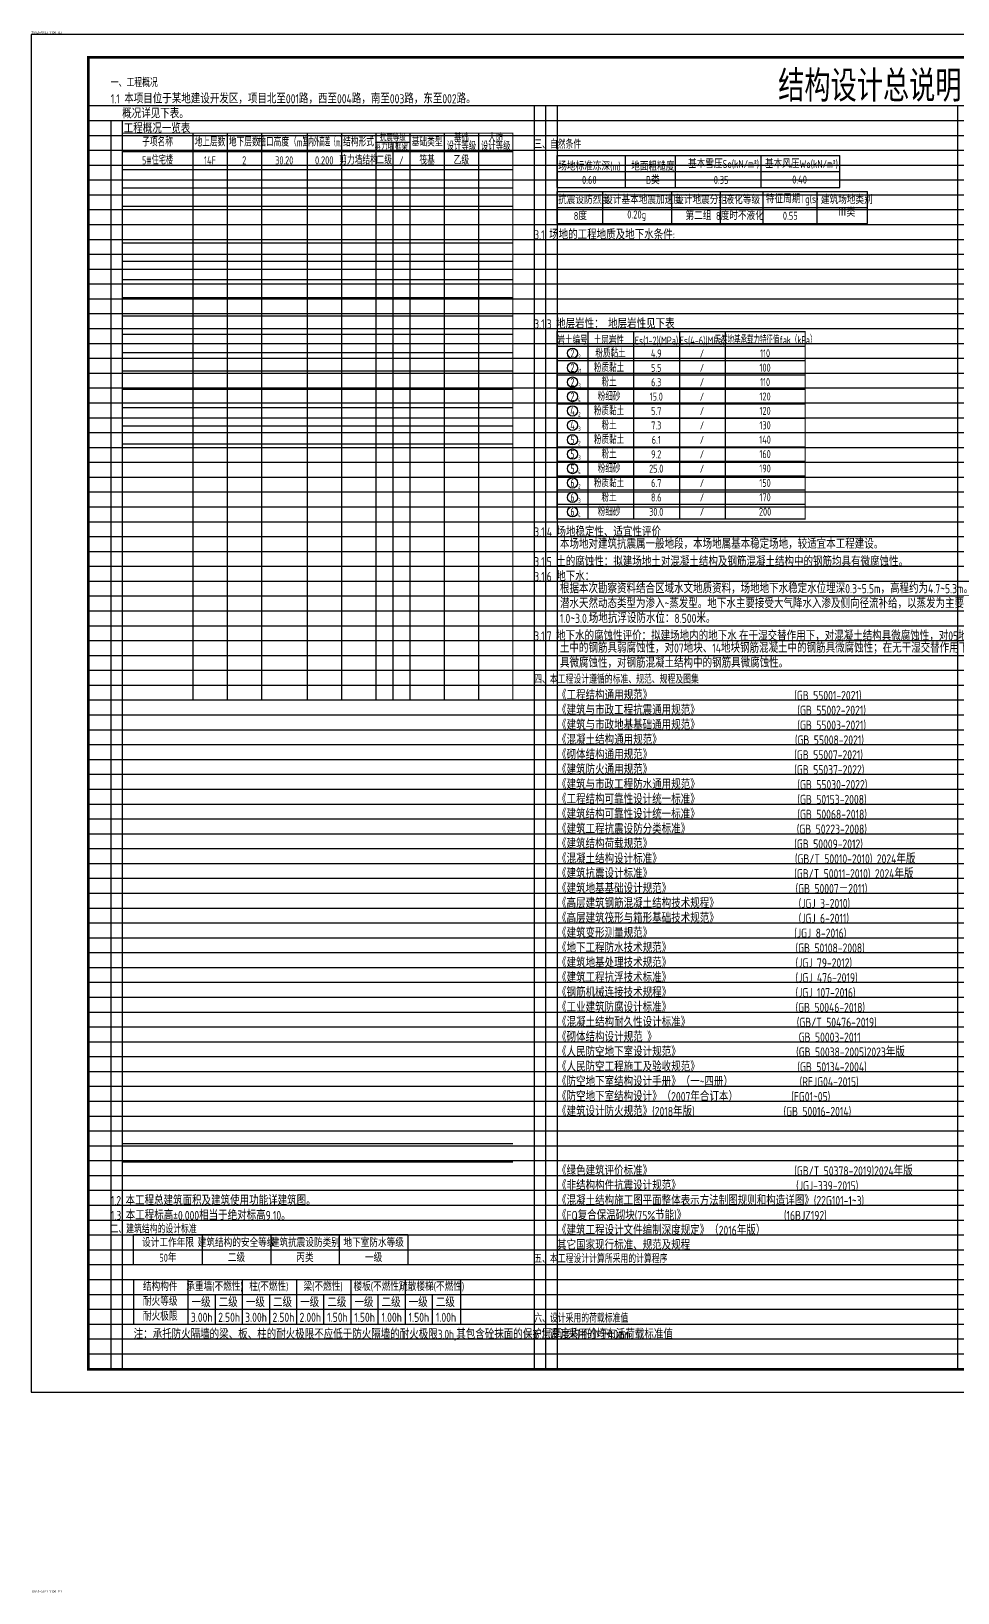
# Model space of a CAD drawing. Extents: x 698102 to 803227, y -138366 to 57555.
# Drawn here: x 698102 to 738637, y -10756 to 57555 of the extents above; entities that cross this region are included whole.
import ezdxf
from ezdxf.enums import TextEntityAlignment as Align

# ---------------------------------------------------------------- set-up
doc = ezdxf.new("R2010")
doc.units = 0
doc.header["$LTSCALE"] = 500
doc.layers.get('Defpoints').update_dxf_attribs({"color": 1, "linetype": 'CONTINUOUS'})
doc.layers.add('_TSZ_PLOT_MARK', color=1, linetype='CONTINUOUS', plot=False)
doc.layers.add('S-MODIFY-云线', color=3, linetype='CONTINUOUS', plot=False)
for name, color, linetype in [('A-ANNO-TITLE', 4, 'CONTINUOUS'), ('S-FLOOR-说明', 7, 'CONTINUOUS'), ('TAB', 132, 'CONTINUOUS'), ('TEXT', 7, 'CONTINUOUS'), ('THICK', 6, 'CONTINUOUS')]:
    doc.layers.add(name, color=color, linetype=linetype)
doc.styles.add('_TSZ_PLOT_MARK', font='tssdeng.shx', dxfattribs={"width": 0.7, "bigfont": 'tssdchn.shx'})
doc.styles.add('TSSD_Dimension', font='Tssdeng.shx', dxfattribs={"width": 0.7, "bigfont": 'hztxt.shx'})
doc.styles.add('TSSD_Norm', font='tssdeng.shx', dxfattribs={"width": 0.8, "bigfont": 'hztxt.shx'})
doc.styles.add('TSSD_Rein', font='tssdeng.shx', dxfattribs={"width": 0.7, "bigfont": 'hztxt.shx'})
doc.styles.add('黑体', font='simhei.ttf')

msp = doc.modelspace()

# ---------------------------------------------------------------- linework, layer by layer
at = {"layer": '_TSZ_PLOT_MARK'}
msp.add_lwpolyline([(698101.92, -1985.76), (782201.92, -1985.76), (782201.92, 57414.24), (698101.92, 57414.24)], close=True, dxfattribs=at)
at = {"layer": 'A-ANNO-TITLE'}
msp.add_lwpolyline([(698101.92, -1985.76), (782201.92, -1985.76), (782201.92, 57414.24), (698101.92, 57414.24)], close=True, dxfattribs=at)
at = {"layer": 'A-ANNO-TITLE', "const_width": 120}
msp.add_lwpolyline([(700601.92, -985.76), (781201.92, -985.76), (781201.92, 56414.24), (700601.92, 56414.24)], close=True, dxfattribs=at)
at = {"layer": 'Defpoints'}
for p, q in [((720106.93, 54299.39), (720106.93, -985.73)), ((720606.93, 54299.39), (720606.93, -985.73)), ((721106.93, 54299.39), (721106.93, -985.76)), ((738631.93, 54299.39), (738631.93, -985.73)), ((701581.93, 53649.39), (701581.93, -985.73)), ((702081.93, 53649.39), (702081.93, -985.73))]:
    msp.add_line(p, q, dxfattribs=at)
at = {"layer": 'S-FLOOR-说明'}
msp.add_line((702084.51, 8899.39), (719171.54, 8899.39), dxfattribs=at)
at = {"layer": 'S-MODIFY-云线', "color": 9}
for p, q in [((700601.92, 54299.39), (774751.92, 54299.39)), ((700601.92, 53649.39), (774751.92, 53649.39)), ((700601.92, 52999.39), (774751.92, 52999.39)), ((700601.92, 52349.39), (774751.92, 52349.39)), ((700601.92, 51699.39), (774751.92, 51699.39)), ((700601.92, 51049.39), (774751.92, 51049.39)), ((700601.92, 50399.39), (774751.92, 50399.39)), ((700601.92, 49749.39), (774751.92, 49749.39)), ((700601.92, 49099.39), (774751.92, 49099.39)), ((700601.92, 48449.39), (774751.92, 48449.39)), ((700601.92, 47799.39), (774751.92, 47799.39)), ((700601.92, 47149.39), (774751.92, 47149.39)), ((700601.92, 46499.39), (774751.92, 46499.39)), ((700601.92, 45849.39), (774751.92, 45849.39)), ((700601.92, 45199.39), (774751.92, 45199.39)), ((700601.92, 44549.39), (774751.92, 44549.39)), ((700601.92, 43899.39), (774751.92, 43899.39)), ((700601.92, 43249.39), (774751.92, 43249.39)), ((700601.92, 42599.39), (774751.92, 42599.39)), ((700601.92, 41949.39), (774751.92, 41949.39)), ((700601.92, 41299.39), (774751.92, 41299.39)), ((700601.92, 40649.39), (774751.92, 40649.39)), ((700601.92, 39999.39), (774751.92, 39999.39)), ((700601.92, 39349.39), (774751.92, 39349.39)), ((700601.92, 38699.39), (774751.92, 38699.39)), ((700601.92, 38049.39), (774751.92, 38049.39)), ((700601.92, 37399.39), (774751.92, 37399.39)), ((700601.92, 36749.39), (774751.92, 36749.39)), ((700601.92, 36099.39), (774751.92, 36099.39)), ((700601.92, 35449.39), (774751.92, 35449.39)), ((700601.92, 34799.39), (774751.92, 34799.39)), ((700601.92, 34149.39), (774751.92, 34149.39)), ((700601.92, 33499.39), (774751.92, 33499.39)), ((700601.92, 32849.39), (774751.92, 32849.39)), ((700601.92, 32199.39), (774751.92, 32199.39)), ((700601.92, 31549.39), (774751.92, 31549.39)), ((700601.92, 30899.39), (774751.92, 30899.39)), ((700601.92, 30249.39), (774751.92, 30249.39)), ((700601.92, 29599.39), (774751.92, 29599.39)), ((700601.92, 28949.39), (774751.92, 28949.39)), ((700601.92, 28299.39), (774751.92, 28299.39)), ((700601.92, 27649.39), (774751.92, 27649.39)), ((700601.92, 26999.39), (774751.92, 26999.39)), ((700601.92, 26349.39), (774751.92, 26349.39)), ((700601.92, 25699.39), (774751.92, 25699.39)), ((700601.92, 25049.39), (774751.92, 25049.39)), ((700601.92, 24399.39), (774751.92, 24399.39)), ((700601.92, 23749.39), (774751.92, 23749.39)), ((700601.92, 23099.39), (774751.92, 23099.39)), ((700601.92, 22449.39), (774751.92, 22449.39)), ((700601.92, 21799.39), (774751.92, 21799.39)), ((700601.92, 21149.39), (774751.92, 21149.39)), ((700601.92, 20499.39), (774751.92, 20499.39)), ((700601.92, 19849.39), (774751.92, 19849.39)), ((700601.92, 19199.39), (774751.92, 19199.39)), ((700601.92, 18549.39), (774751.92, 18549.39)), ((700601.92, 17899.39), (774751.92, 17899.39)), ((700601.92, 17249.39), (774751.92, 17249.39)), ((700601.92, 16599.39), (774751.92, 16599.39)), ((700601.92, 15949.39), (774751.92, 15949.39)), ((700601.92, 15299.39), (774751.92, 15299.39)), ((700601.92, 14649.39), (774751.92, 14649.39)), ((700601.92, 13999.39), (774751.92, 13999.39)), ((700601.92, 13349.39), (774751.92, 13349.39)), ((700601.92, 12699.39), (774751.92, 12699.39)), ((700601.92, 12049.39), (774751.92, 12049.39)), ((700601.92, 11399.39), (774751.92, 11399.39)), ((700601.92, 10749.39), (774751.92, 10749.39)), ((700601.92, 10099.39), (774751.92, 10099.39)), ((700601.92, 9449.39), (774751.92, 9449.39)), ((700601.92, 8799.39), (774751.92, 8799.39)), ((700601.92, 8149.39), (774751.92, 8149.39)), ((700601.92, 7499.39), (774751.92, 7499.39)), ((700601.92, 6849.39), (774751.92, 6849.39)), ((700601.92, 6199.39), (774751.92, 6199.39)), ((700601.92, 5549.39), (774751.92, 5549.39)), ((700601.92, 4899.39), (774751.92, 4899.39)), ((700601.92, 4249.39), (774751.92, 4249.39)), ((700601.92, 3599.39), (774751.92, 3599.39)), ((700601.92, 2949.39), (774751.92, 2949.39)), ((700601.92, 2299.39), (774751.92, 2299.39)), ((700601.92, 1649.39), (774751.92, 1649.39)), ((700601.92, 999.39), (774751.92, 999.39)), ((700601.92, 349.39), (774751.92, 349.39)), ((700601.92, -300.61), (774751.92, -300.61))]:
    msp.add_line(p, q, dxfattribs=at)
at = {"layer": 'TAB'}
for p, q in [((721106.93, 52119.39), (733472.54, 52119.39)), ((721106.93, 50719.39), (721106.93, 52119.39)), ((724092.29, 52119.39), (724092.29, 50719.39)), ((726295.22, 50719.39), (726295.22, 52119.39)), ((730024.65, 52119.39), (730024.65, 50719.39)), ((733472.54, 50719.39), (733472.54, 52119.39)), ((721106.93, 51419.39), (733472.54, 51419.39)), ((721106.93, 50719.39), (733472.54, 50719.39)), ((721106.93, 49149.39), (721106.93, 50549.39)), ((721106.93, 50549.39), (734689.02, 50549.39)), ((723106.93, 49149.39), (723106.93, 50549.39)), ((726106.93, 50549.39), (726106.93, 49149.39)), ((728255.68, 49149.39), (728255.68, 50549.39)), ((730106.93, 50549.39), (730106.93, 49149.39)), ((732471.04, 50549.39), (732471.04, 49149.39)), ((734689.02, 49149.39), (734689.02, 50549.39)), ((721106.93, 49849.39), (734689.02, 49849.39)), ((721106.93, 49149.39), (734689.02, 49149.39)), ((722456.93, 44409.39), (722456.93, 36219.21)), ((724456.93, 44409.39), (724456.93, 36219.21)), ((726456.93, 44409.39), (726456.93, 36219.21)), ((728456.93, 44409.39), (728456.93, 36219.21)), ((721106.93, 43779.39), (731956.93, 43779.39)), ((721106.93, 43149.39), (731956.93, 43149.39)), ((721106.93, 42519.39), (731956.93, 42519.39)), ((721106.93, 41889.39), (731956.93, 41889.39)), ((721106.93, 41259.39), (731956.93, 41259.39)), ((721106.93, 40629.39), (731956.93, 40629.39)), ((721106.93, 39999.45), (731956.93, 39999.45)), ((721106.93, 39369.51), (731956.93, 39369.51)), ((721106.93, 38740.03), (731956.93, 38740.03)), ((721106.93, 38109.62), (731956.93, 38109.62)), ((731956.93, 37479.21), (721106.93, 37479.21)), ((731956.93, 36848.81), (721106.93, 36848.81)), ((702581.93, 2949.39), (716887.7, 2949.26)), ((702581.93, 2949.39), (716887.7, 2949.39)), ((702581.93, 2949.39), (702581.93, 999.39)), ((704956.98, 2949.39), (704956.98, 999.39)), ((707332.04, 2949.39), (707332.04, 999.39)), ((709707.1, 2949.39), (709707.1, 999.39)), ((712082.15, 2949.39), (712082.15, 999.39)), ((714457.21, 2949.39), (714457.21, 999.39)), ((716887.7, 2949.39), (716887.7, 2949.33)), ((716887.7, 2949.39), (716887.7, 999.29)), ((702581.93, 2299.39), (716887.7, 2299.39)), ((706144.51, 2299.39), (706144.51, 999.39)), ((708519.57, 2299.39), (708519.57, 999.39)), ((710894.62, 2299.39), (710894.62, 999.39)), ((713269.68, 2299.39), (713269.68, 999.39)), ((715644.74, 2299.39), (715644.74, 999.39)), ((702581.93, 1649.39), (716887.7, 1649.39)), ((702581.93, 999.39), (716887.7, 999.29))]:
    msp.add_line(p, q, dxfattribs=at)
at = {"layer": 'TAB', "color": 7}
for p, q in [((714581.12, 4899.39), (702581.93, 4899.39)), ((702581.93, 3599.39), (702581.93, 4899.39)), ((705581.61, 4899.39), (705581.61, 3599.39)), ((708581.67, 4899.39), (708581.67, 3599.39)), ((711581.19, 4899.39), (711581.19, 3599.39)), ((714581.12, 4899.39), (714581.12, 3599.39)), ((702581.93, 4249.39), (714581.12, 4249.39)), ((702581.93, 3599.39), (714581.12, 3599.39))]:
    msp.add_line(p, q, dxfattribs=at)
at = {"layer": 'TAB', "const_width": 50}
msp.add_lwpolyline([(731956.93, 36219.21), (721106.93, 36219.21), (721106.93, 44409.39), (731956.93, 44409.39)], close=True, dxfattribs=at)
at = {"layer": 'TEXT', "color": 1}
for p, q in [((705171.54, 53099.39), (705171.54, 28299.39)), ((706671.54, 53099.39), (706671.54, 28299.39)), ((708171.54, 53099.39), (708171.54, 28299.39)), ((710171.54, 53099.39), (710171.54, 28299.39)), ((711671.54, 53099.39), (711671.54, 28299.39)), ((713171.54, 53099.39), (713171.54, 28299.39)), ((713171.54, 52699.39), (714671.54, 52699.39)), ((713921.54, 52699.39), (713921.54, 28299.39)), ((714671.54, 53099.39), (714671.54, 28299.39)), ((716171.54, 53099.39), (716171.54, 28299.39)), ((717671.54, 53099.39), (717671.54, 28299.39)), ((702084.51, 52299.39), (719171.54, 52299.39)), ((702084.51, 51499.39), (719171.54, 51499.39)), ((702084.51, 50699.39), (719171.54, 50699.39)), ((702084.51, 49899.39), (719171.54, 49899.39)), ((702084.51, 49099.39), (719171.54, 49099.39)), ((702084.51, 48299.39), (719171.54, 48299.39)), ((702084.51, 47499.39), (719171.54, 47499.39)), ((702084.51, 46699.39), (719171.54, 46699.39)), ((702084.51, 45899.39), (719171.54, 45899.39)), ((702084.51, 45099.39), (719171.54, 45099.39)), ((702084.51, 44299.39), (719171.54, 44299.39)), ((702084.51, 43499.39), (719171.54, 43499.39)), ((702084.51, 42699.39), (719171.54, 42699.39)), ((702084.51, 41899.39), (719171.54, 41899.39)), ((702084.51, 41099.39), (719171.54, 41099.39)), ((702084.51, 40299.39), (719171.54, 40299.39)), ((702084.51, 39499.39), (719171.54, 39499.39)), ((702084.51, 38699.39), (719171.54, 38699.39)), ((702084.51, 8099.39), (719171.54, 8099.39))]:
    msp.add_line(p, q, dxfattribs=at)
at = {"layer": 'TEXT', "color": 1, "const_width": 50}
msp.add_lwpolyline([(719171.54, 28299.39), (719171.54, 53099.39), (702084.51, 53099.39), (702084.51, 28299.39)], close=True, dxfattribs=at)
at = {"layer": 'TEXT', "color": 7}
for centre in [(721781.93, 43464.39), (721781.93, 42834.39), (721781.93, 42204.39), (721781.93, 41574.39), (721781.93, 40944.45), (721781.93, 40314.51), (721781.93, 39684.56), (721781.93, 39054.16), (721781.93, 38424.27), (721781.93, 37794.21), (721781.93, 37164.21), (721781.93, 36533.81)]:
    msp.add_circle(centre, 225, dxfattribs=at)

# ---------------------------------------------------------------- texts
at = {"layer": '_TSZ_PLOT_MARK', "style": '_TSZ_PLOT_MARK'}
for p in [(698101.92, 57414.24), (698101.92, -10775.96), (698101.92, -10775.96)]:
    msp.add_text('T(841*594)_1:100 (4)', height=100, dxfattribs=at).set_placement(p, align=Align.BOTTOM_LEFT)
at = {"layer": 'TEXT', "color": 7}
for s, style, width, p in [('1.1 本项目位于某地建设开发区，项目北至001路，西至004路，南至003路，东至002路。', 'TSSD_Norm', 0.8, (701581.93, 54399.39)), ('概况详见下表。     ', 'TSSD_Norm', 0.8, (702081.93, 53749.39)), ('3.1 场地的工程地质及地下水条件:', 'TSSD_Norm', 0.8, (720106.93, 48449.39)), ('3.1.3 地层岩性： 地层岩性见下表  ', 'TSSD_Norm', 0.8, (720106.93, 44549.39)), ('3.1.4 %%144%%144场地稳定性、适宜性评价', 'TSSD_Rein', 0.8, (720106.93, 35449.39)), ('3.1.5 土的腐蚀性：拟建场地土对混凝土结构及钢筋混凝土结构中的钢筋均具有微腐蚀性。', 'TSSD_Rein', 0.8, (720106.93, 34149.39)), ('3.1.6 地下水：', 'TSSD_Rein', 0.8, (720106.93, 33499.39)), ('1.2 本工程总建筑面积及建筑使用功能详建筑图。', 'TSSD_Norm', 0.8, (701581.93, 6199.39)), ('注：承托防火隔墙的梁、板、柱的耐火极限不应低于防火隔墙的耐火极限3.0h,其包含砼抹面的保护层厚度均不小于40mm.', 'TSSD_Norm', 0.77, (702581.93, 349.28))]:
    msp.add_text(s, height=400, dxfattribs=dict(at, style=style, width=width)).set_placement(p)
at = {"layer": 'TEXT', "color": 1, "style": 'TSSD_Norm', "width": 0.8}
for s, p in [(' 工程概况一览表 ', (701955.31, 53099.39)), ('《混凝土结构设计标准》                              (GB/T 50010-2010) 2024年版', (721106.93, 21149.39)), ('《建筑抗震设计标准》                                (GB/T 50011-2010) 2024年版', (721106.93, 20499.39)), ('1.3 本工程标高±0.000相当于绝对标高9.10。', (701581.93, 5549.39))]:
    msp.add_text(s, height=400, dxfattribs=at).set_placement(p)
at = {"layer": 'TEXT', "color": 1, "style": 'TSSD_Dimension'}
for s, height, width, p in [('子项名称', 357.143, 0.7, (703628.03, 52699.39)), ('地上层数', 357.143, 0.7, (705921.54, 52699.39)), ('地下层数', 357.143, 0.7, (707421.54, 52699.39)), ('檐口高度（m）', 357.143, 0.7, (709171.54, 52699.39)), ('室内外高差（m）', 357.143, 0.5, (710921.54, 52699.39)), ('结构形式', 357.143, 0.7, (712421.54, 52699.39)), ('剪力墙', 300, 0.7, (713546.54, 52499.39)), ('抗震等级', 300, 0.7, (713921.54, 52899.39)), ('框架', 300, 0.7, (714296.54, 52499.39)), ('基础类型', 357.143, 0.7, (715421.54, 52699.39)), ('设计等级', 342.857, 0.7, (716921.54, 52520.82)), ('基础', 342.857, 0.7, (716921.54, 52877.96)), ('设计等级', 342.857, 0.7, (718421.54, 52520.82)), ('人防', 342.857, 0.7, (718421.54, 52877.96))]:
    msp.add_text(s, height=height, dxfattribs=dict(at, width=width)).set_placement(p, align=Align.MIDDLE_CENTER)
at = {"layer": 'TEXT', "color": 7}
for s, height, style, width, p in [('5#住宅楼', 357.143, 'TSSD_Dimension', 0.65, (703628.03, 51905.68)), ('14F', 357.143, 'TSSD_Dimension', 0.7, (705921.54, 51905.68)), ('2', 357.14, 'TSSD_Dimension', 0.7, (707421.54, 51905.68)), ('30.20', 357.143, 'TSSD_Dimension', 0.65, (709171.54, 51905.68)), ('0.200', 357.143, 'TSSD_Dimension', 0.7, (710921.54, 51905.68)), ('剪力墙结构', 357.143, 'TSSD_Dimension', 0.7, (712421.54, 51905.68)), ('二级', 357.143, 'TSSD_Dimension', 0.7, (713546.54, 51905.68)), ('/', 357.14, 'TSSD_Dimension', 0.7, (714296.54, 51905.68)), ('筏基', 357.143, 'TSSD_Dimension', 0.7, (715421.54, 51905.68)), ('乙级', 357.143, 'TSSD_Dimension', 0.7, (716921.54, 51905.68)), ('2', 360, 'TSSD_Norm', 0.7, (721781.93, 43464.39)), ('2', 200, 'TSSD_Norm', 0.7, (722081.42, 43317.59)), ('2', 360, 'TSSD_Norm', 0.7, (721781.93, 42834.39)), ('2', 360, 'TSSD_Norm', 0.7, (721781.93, 42204.39)), ('21', 200, 'TSSD_Norm', 0.7, (722081.42, 42687.59)), ('2', 360, 'TSSD_Norm', 0.7, (721781.93, 41574.39)), ('3', 200, 'TSSD_Norm', 0.7, (722081.42, 42057.59)), ('4', 360, 'TSSD_Norm', 0.7, (721781.93, 40944.45)), ('4', 200, 'TSSD_Norm', 0.7, (722081.42, 41427.59)), ('4', 360, 'TSSD_Norm', 0.7, (721781.93, 40314.51)), ('2', 200, 'TSSD_Norm', 0.7, (722081.42, 40797.64)), ('5', 360, 'TSSD_Norm', 0.7, (721781.93, 39684.56)), ('3', 200, 'TSSD_Norm', 0.7, (722081.42, 40167.7)), ('2', 200, 'TSSD_Norm', 0.7, (722081.42, 39537.76)), ('5', 360, 'TSSD_Norm', 0.7, (721781.93, 39054.16)), ('3', 200, 'TSSD_Norm', 0.7, (722081.42, 38907.35)), ('5', 360, 'TSSD_Norm', 0.7, (721781.93, 38424.27)), ('4', 200, 'TSSD_Norm', 0.7, (722081.42, 38277.47)), ('6', 360, 'TSSD_Norm', 0.7, (721781.93, 37794.21)), ('2', 200, 'TSSD_Norm', 0.7, (722081.42, 37647.41)), ('6', 360, 'TSSD_Norm', 0.7, (721781.93, 37164.21)), ('3', 200, 'TSSD_Norm', 0.7, (722081.42, 37017.41)), ('6', 360, 'TSSD_Norm', 0.7, (721781.93, 36533.81)), ('4', 200, 'TSSD_Norm', 0.7, (722081.42, 36387))]:
    msp.add_text(s, height=height, dxfattribs=dict(at, style=style, width=width)).set_placement(p, align=Align.MIDDLE_CENTER)
at = {"layer": 'TEXT', "color": 7, "ltscale": 99, "style": 'TSSD_Norm', "width": 0.8}
for s, p in [('基本雪压So(kN/m%%1402%%141)', (728388.64, 51570.96)), ('基本风压Wo(kN/m%%1402%%141)', (731797.5, 51569.39)), (' 场地标准冻深(m) ', (722521.11, 51466.87)), ('地面粗糙度 ', (725379.63, 51461.04)), ('B类', (725295.22, 50867.81)), ('0.40', (731716.5, 50889.47)), ('0.60', (722517.33, 50877.08)), ('0.35', (728284.4, 50877.08)), ('8度时不液化', (729106.93, 49299.39)), ('设计工作年限 ', (704172.48, 4377.05)), ('50年', (704081.77, 3723.23)), ('建筑结构的安全等级 ', (707171.09, 4374.39)), ('二级', (707081.64, 3718.5)), ('建筑抗震设防类别 ', (710177.18, 4374.39)), ('丙类', (710081.43, 3718.5)), ('地下室防水等级 ', (713168.08, 4374.39)), ('一级', (713081.15, 3718.5))]:
    msp.add_text(s, height=350, dxfattribs=at).set_placement(p, align=Align.CENTER)
for s, p in [('抗震设防烈度 ', (721151.97, 49999.39)), ('设计基本地震加速度', (723168.19, 49999.39)), ('设计地震分组', (726273.21, 49999.39)), ('液化等级', (728477.01, 49997.81)), ('建筑场地类别 ', (732648.23, 49999.39)), ('8度', (721836.45, 49299.39)), ('0.20g', (724179.4, 49360.93)), ('第二组', (726725.7, 49299.39)), ('0.55', (730984.39, 49307.08))]:
    msp.add_text(s, height=350, dxfattribs=at).set_placement(p)
at = {"layer": 'TEXT', "color": 3, "ltscale": 99, "style": 'TSSD_Norm', "width": 0.8}
msp.add_text('特征周期Tg(s)', height=350, dxfattribs=at).set_placement((730241.34, 50037.85))
at = {"layer": 'TEXT', "color": 7, "ltscale": 99, "style": 'TSSD_Norm', "width": 0.8}
msp.add_text('Ⅲ类', height=350, dxfattribs=at).set_placement((733393.65, 49342.19), align=Align.BOTTOM_LEFT)
at = {"layer": 'TEXT', "color": 7, "style": 'TSSD_Norm'}
for s, height, width, p in [('岩土编号', 350, 0.7, (721781.93, 43851)), ('土层岩性 ', 350, 0.7, (723456.93, 43848.17)), ('Es%%142(1-2)%%143(MPa)', 350, 0.7, (725456.93, 43848.17)), ('Es%%142(4-6)%%143(MPa)', 350, 0.7, (727456.93, 43848.17)), ('天然地基承载力特征值f%%142ak%%143（kPa）', 350, 0.6, (730224.98, 43867.56)), ('粉质黏土', 350, 0.7, (723382.09, 42651.55)), ('粉质黏土', 350, 0.7, (723445.54, 43284.39)), ('4.9', 350, 0.7, (725445.54, 43284.39)), ('/', 350, 0.7, (727445.54, 43284.39)), ('110', 350, 0.7, (730206.93, 43291.37)), ('粉土', 350, 0.7, (723382.09, 42021.61)), ('5.5', 350, 0.7, (725445.54, 42654.39)), ('6.3', 350, 0.7, (725445.54, 42024.39)), ('/', 350, 0.7, (727445.54, 42654.39)), ('/', 350, 0.7, (727445.54, 42024.39)), ('100', 350, 0.7, (730206.93, 42661.37)), ('110', 350, 0.7, (730206.93, 42031.08)), ('粉细砂', 350, 0.7, (723382.09, 41391.61)), ('15.0', 350, 0.7, (725445.54, 41394.39)), ('/', 350, 0.7, (727445.54, 41394.39)), ('120', 350, 0.7, (730206.93, 41401.08)), ('粉质黏土', 350, 0.7, (723382.09, 40761.61)), ('5.7', 350, 0.7, (725445.54, 40764.45)), ('/', 350, 0.7, (727445.54, 40764.45)), ('120', 350, 0.7, (730206.93, 40771.14)), ('粉土', 350, 0.7, (723382.09, 40131.73)), ('7.3', 350, 0.7, (725445.54, 40134.51)), ('/', 350, 0.7, (727445.54, 40134.51)), ('130', 350, 0.7, (730206.93, 40141.14)), ('粉质黏土', 350, 0.7, (723382.09, 39504.16)), ('6.1', 350, 0.7, (725445.54, 39504.56)), ('/', 350, 0.7, (727445.54, 39504.56)), ('140', 350, 0.7, (730206.93, 39511.14)), ('粉土', 350, 0.7, (723382.09, 38871.38)), ('9.2', 350, 0.7, (725445.54, 38874.16)), ('/', 350, 0.7, (727445.54, 38874.16)), ('160', 350, 0.7, (730206.93, 38881.14)), ('粉细砂', 350, 0.7, (723382.09, 38241.5)), ('25.0', 350, 0.7, (725445.54, 38244.27)), ('/', 350, 0.7, (727445.54, 38244.27)), ('190', 350, 0.7, (730206.93, 38251.25)), ('粉质黏土', 350, 0.7, (723382.09, 37611.38)), ('6.7', 350, 0.7, (725445.54, 37614.21)), ('/', 350, 0.7, (727445.54, 37614.21)), ('150', 350, 0.7, (730206.93, 37621.14)), ('粉土', 350, 0.7, (723382.09, 36981.38)), ('8.6', 350, 0.7, (725445.54, 36984.21)), ('/', 350, 0.7, (727445.54, 36984.21)), ('170', 350, 0.7, (730206.93, 36991.14)), ('粉细砂', 350, 0.7, (723382.09, 36350.97)), ('30.0', 350, 0.7, (725445.54, 36353.81)), ('/', 350, 0.7, (727445.54, 36353.81)), ('200', 350, 0.7, (730206.93, 36360.73)), ('结构构件', 350, 0.8, (703745.26, 2455.16)), ('承重墙(不燃性)', 350, 0.8, (706120.32, 2455.16)), ('柱(不燃性)', 350, 0.8, (708495.37, 2455.16)), ('梁(不燃性)', 350, 0.8, (710870.43, 2455.16)), ('楼板(不燃性)', 350, 0.8, (713245.48, 2455.16)), ('疏散楼梯(不燃性)', 350, 0.8, (715620.54, 2455.16)), ('耐火等级', 350, 0.8, (703745.26, 1805.16)), ('一级', 400, 0.8, (705532.77, 1743.64)), ('二级', 400, 0.8, (706720.3, 1743.64)), ('一级', 400, 0.8, (707907.83, 1743.64)), ('二级', 400, 0.8, (709095.36, 1743.64)), ('一级', 400, 0.8, (710282.89, 1743.64)), ('二级', 400, 0.8, (711470.41, 1743.64)), ('一级', 400, 0.8, (712657.94, 1743.64)), ('二级', 400, 0.8, (713845.47, 1743.64)), ('一级', 400, 0.8, (715033, 1743.64)), ('二级', 400, 0.8, (716220.53, 1743.64)), ('耐火极限', 350, 0.8, (703745.26, 1155.16)), ('3.00h', 400, 0.8, (705561.04, 1093.77)), ('2.50h', 400, 0.8, (706760.09, 1093.87)), ('3.00h', 400, 0.8, (707936.1, 1093.77)), ('2.50h', 400, 0.8, (709135.15, 1093.87)), ('2.00h', 400, 0.8, (710311.15, 1093.77)), ('1.50h', 400, 0.8, (711498.68, 1093.77)), ('1.50h', 400, 0.8, (712686.21, 1093.77)), ('1.00h', 400, 0.8, (713873.74, 1093.77)), ('1.50h', 400, 0.8, (715061.26, 1093.77)), ('1.00h', 400, 0.8, (716248.79, 1093.77))]:
    msp.add_text(s, height=height, dxfattribs=dict(at, width=width)).set_placement(p, align=Align.CENTER)
at = {"layer": 'TEXT', "color": 7, "style": 'TSSD_Rein', "width": 0.8}
for s, p in [('本场地对建筑抗震属一般地段，本场地属基本稳定场地，较适宜本工程建设。', (721233.61, 34799.39)), ('根据本次勘察资料结合区域水文地质资料，场地地下水稳定水位埋深0.3~5.5m，高程约为4.7~5.3m。', (721233.61, 32849.39)), ('1.0~3.0.场地抗浮设防水位：8.500米。', (721233.61, 31549.39)), ('潜水天然动态类型为渗入~蒸发型。地下水主要接受大气降水入渗及侧向径流补给，以蒸发为主要排泄方式，年变幅约', (721233.61, 32199.39))]:
    msp.add_text(s, height=400, dxfattribs=at).set_placement(p, align=Align.BOTTOM_LEFT)
at = {"layer": 'TEXT', "color": 3, "style": 'TSSD_Norm', "width": 0.8}
for s, p in [('3.1.7 地下水的腐蚀性评价：拟建场地内的地下水,在干湿交替作用下，对混凝土结构具微腐蚀性，对05地块、09地块钢筋混凝', (720106.93, 30899.39)), ('《建筑防火通用规范》                                (GB 55037-2022)', (721106.93, 25049.39)), ('《建筑与市政工程防水通用规范》                      (GB 55030-2022)', (721106.93, 24399.39)), ('《人民防空地下室设计规范》                          (GB 50038-2005)2023年版', (721106.93, 12699.39)), ('《绿色建筑评价标准》                                (GB/T 50378-2019)2024年版', (721106.93, 7499.39))]:
    msp.add_text(s, height=400, dxfattribs=at).set_placement(p)
at = {"layer": 'TEXT', "color": 3, "style": 'TSSD_Rein', "width": 0.8}
for s, p in [('土中的钢筋具弱腐蚀性，对07地块、14地块钢筋混凝土中的钢筋具微腐蚀性；在无干湿交替作用下，对混凝土结构', (721233.61, 30249.39)), ('具微腐蚀性，对钢筋混凝土结构中的钢筋具微腐蚀性。', (721233.61, 29599.39))]:
    msp.add_text(s, height=400, dxfattribs=at).set_placement(p, align=Align.BOTTOM_LEFT)
at = {"layer": 'TEXT', "style": 'TSSD_Norm', "width": 0.8}
for s, p in [('《工程结构通用规范》                                (GB 55001-2021)', (721106.93, 28299.39)), ('《建筑与市政工程抗震通用规范》                      (GB 55002-2021)', (721106.93, 27649.39)), ('《建筑与市政地基基础通用规范》                      (GB 55003-2021)', (721106.93, 26999.39)), ('《混凝土结构通用规范》                              (GB 55008-2021)', (721106.93, 26349.39)), ('《砌体结构通用规范》                                (GB 55007-2021)', (721106.93, 25699.39)), ('《工程结构可靠性设计统一标准》                      (GB 50153-2008)', (721106.93, 23749.39)), ('《建筑结构可靠性设计统一标准》                      (GB 50068-2018)     ', (721106.93, 23099.39)), ('《建筑工程抗震设防分类标准》                        (GB 50223-2008) ', (721106.93, 22449.39)), ('《建筑结构荷载规范》                                (GB 50009-2012) ', (721106.93, 21799.39)), ('《建筑地基基础设计规范》                            (GB 50007－2011)', (721106.93, 19849.39)), ('《高层建筑钢筋混凝土结构技术规程》                  (JGJ 3-2010)', (721106.93, 19199.39)), ('《高层建筑筏形与箱形基础技术规范》                  (JGJ 6-2011)', (721106.93, 18549.39)), ('《建筑变形测量规范》                                (JGJ 8-2016)', (721106.93, 17899.39)), ('《地下工程防水技术规范》                            (GB 50108-2008)', (721106.93, 17249.39)), ('《建筑地基处理技术规范》                            (JGJ 79-2012)', (721106.93, 16599.39)), ('《建筑工程抗浮技术标准》                            (JGJ 476-2019)', (721106.93, 15949.39)), ('《钢筋机械连接技术规程》                            (JGJ 107-2016)', (721106.93, 15299.39)), ('《工业建筑防腐设计标准》                            (GB 50046-2018)', (721106.93, 14649.39)), ('《混凝土结构耐久性设计标准》                        (GB/T 50476-2019)', (721106.93, 13999.39)), ('《砌体结构设计规范 》                                GB 50003-2011', (721106.93, 13349.39)), ('《人民防空工程施工及验收规范》                      (GB 50134-2004)', (721106.93, 12049.39)), ('%%145《防空地下室结构设计手册》（一~四册）               (RFJG04-2015)', (721106.93, 11399.39)), ('《防空地下室结构设计》（2007年合订本）            (FG01~05)', (721106.93, 10749.39)), ('《建筑设计防火规范》(2018年版)                    (GB 50016-2014)', (721106.93, 10099.39)), ('《非结构构件抗震设计规范》                          (JGJ-339-2015)', (721106.93, 6849.39)), ('《混凝土结构施工图平面整体表示方法制图规则和构造详图》(22G101-1~3)', (721106.93, 6199.39)), ('《FQ复合保温砌块(75%%%节能)》                      (16BJZ192)', (721106.93, 5549.39)), ('《建筑工程设计文件编制深度规定》（2016年版）  ', (721106.93, 4899.39)), ('其它国家现行标准、规范及规程', (721106.93, 4249.39)), ('6.1 设计采用的均布活荷载标准值 ', (720106.93, 349.39))]:
    msp.add_text(s, height=400, dxfattribs=at).set_placement(p)
at = {"layer": 'THICK', "style": '黑体', "width": 0.7}
for s, p in [('一、工程概况', (701581.93, 55049.39)), ('三、自然条件', (720106.93, 52349.39)), ('四、本工程设计遵循的标准、规范、规程及图集', (720106.93, 28949.39)), ('五、本工程设计计算所采用的计算程序', (720106.93, 3599.39)), ('六、设计采用的荷载标准值 ', (720106.93, 999.39))]:
    msp.add_text(s, height=350, dxfattribs=at).set_placement(p, align=Align.BOTTOM_LEFT)
msp.add_text('结构设计总说明(一)', height=1200, dxfattribs=at).set_placement((730779.71, 54607.01))
at = {"layer": 'THICK', "color": 7, "style": '黑体', "width": 0.7}
msp.add_text('二、建筑结构的设计标准', height=350, dxfattribs=at).set_placement((701570.28, 4899.39), align=Align.BOTTOM_LEFT)

doc.saveas('drawing.dxf')
